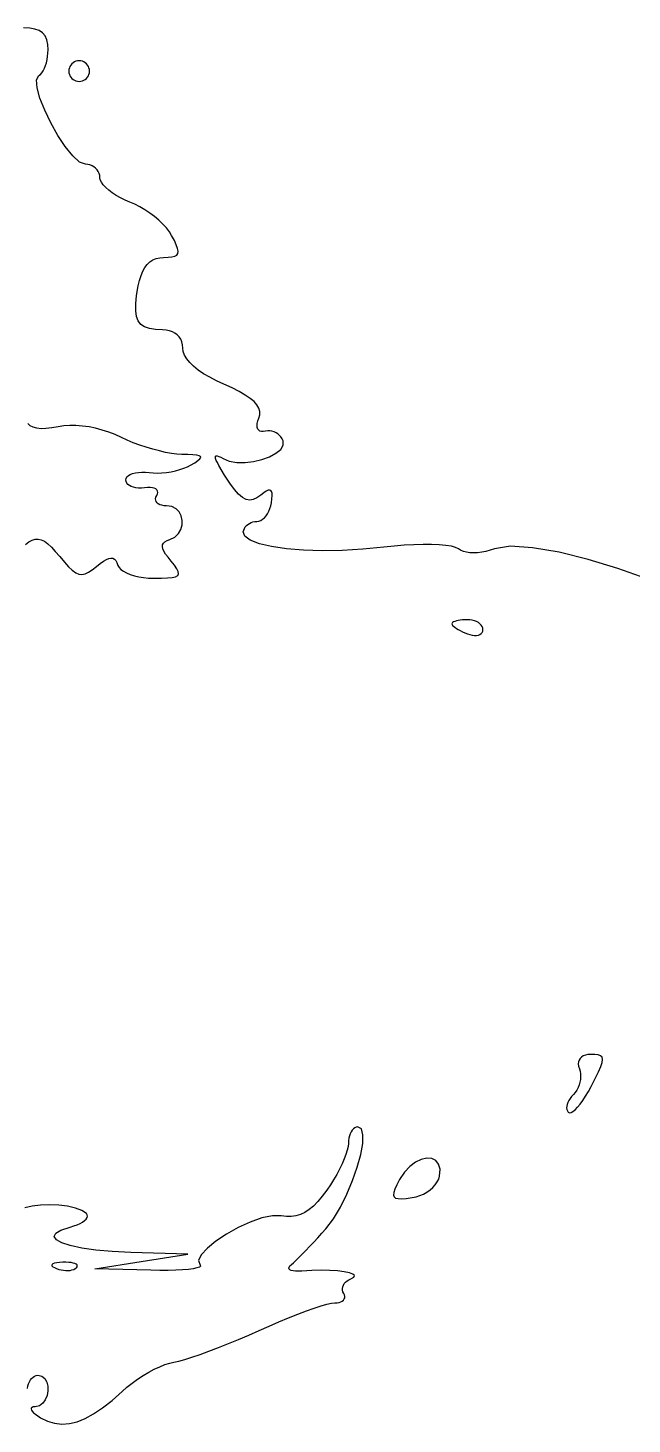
# Model space of a CAD drawing. Header units: millimetres. Extents: x 0 to 1242, y -2208 to 0.
# Drawn here: x 705 to 763.4, y -609.7 to -474.8 of the extents above; entities that cross this region are included whole.
import ezdxf

# ---------------------------------------------------------------- set-up
doc = ezdxf.new("R2010")
doc.units = ezdxf.units.MM
doc.layers.get('0').update_dxf_attribs({"linetype": 'CONTINUOUS'})

msp = doc.modelspace()

# ---------------------------------------------------------------- linework, layer by layer
for p, q in [((705.224681, -474.851773), (704.623424, -474.827752)), ((705.728192, -474.938896), (705.224681, -474.851773)), ((706.139375, -475.091875), (705.728192, -474.938896)), ((706.463648, -475.313464), (706.139375, -475.091875)), ((706.706429, -475.606417), (706.463648, -475.313464)), ((706.873136, -475.973488), (706.706429, -475.606417)), ((706.969187, -476.417431), (706.873136, -475.973488)), ((706.954832, -477.580856), (706.988399, -477.262032)), ((707, -476.941), (706.969187, -476.417431)), ((706.988399, -477.262032), (707, -476.941)), ((706.522397, -478.959576), (706.637984, -478.729912)), ((706.637984, -478.729912), (706.740875, -478.472)), ((706.740875, -478.472), (706.829216, -478.191048)), ((706.829216, -478.191048), (706.901153, -477.892264)), ((706.901153, -477.892264), (706.954832, -477.580856)), ((709.0512, -478.6848), (709.01315, -478.83835)), ((709.11205, -478.54145), (709.0512, -478.6848)), ((709.1936, -478.4104), (709.11205, -478.54145)), ((709.29375, -478.29375), (709.1936, -478.4104)), ((709.4104, -478.1936), (709.29375, -478.29375)), ((709.54145, -478.11205), (709.4104, -478.1936)), ((709.6848, -478.0512), (709.54145, -478.11205)), ((709.83835, -478.01315), (709.6848, -478.0512)), ((710, -478), (709.83835, -478.01315)), ((710.16165, -478.01315), (710, -478)), ((710.3152, -478.0512), (710.16165, -478.01315)), ((710.45855, -478.11205), (710.3152, -478.0512)), ((710.5896, -478.1936), (710.45855, -478.11205)), ((710.70625, -478.29375), (710.5896, -478.1936)), ((710.8064, -478.4104), (710.70625, -478.29375)), ((710.88795, -478.54145), (710.8064, -478.4104)), ((710.9488, -478.6848), (710.88795, -478.54145)), ((710.98685, -478.83835), (710.9488, -478.6848)), ((705.891826, -479.856584), (706.118, -479.427)), ((705.939528, -480.618112), (705.891826, -479.856584)), ((706.118, -479.427), (706.260551, -479.313328)), ((706.260551, -479.313328), (706.395968, -479.155784)), ((706.395968, -479.155784), (706.522397, -478.959576)), ((709.01315, -478.83835), (709, -479)), ((709, -479), (709.01315, -479.16165)), ((709, -479), (709, -479)), ((709.01315, -479.16165), (709.0512, -479.3152)), ((709.0512, -479.3152), (709.11205, -479.45855)), ((709.11205, -479.45855), (709.1936, -479.5896)), ((709.1936, -479.5896), (709.29375, -479.70625)), ((709.29375, -479.70625), (709.4104, -479.8064)), ((709.4104, -479.8064), (709.54145, -479.88795)), ((709.54145, -479.88795), (709.6848, -479.9488)), ((709.6848, -479.9488), (709.83835, -479.98685)), ((709.83835, -479.98685), (710, -480)), ((710, -480), (710.16165, -479.98685)), ((710.16165, -479.98685), (710.3152, -479.9488)), ((710.3152, -479.9488), (710.45855, -479.88795)), ((710.45855, -479.88795), (710.5896, -479.8064)), ((710.5896, -479.8064), (710.70625, -479.70625)), ((710.70625, -479.70625), (710.8064, -479.5896)), ((710.8064, -479.5896), (710.88795, -479.45855)), ((710.88795, -479.45855), (710.9488, -479.3152)), ((710.9488, -479.3152), (710.98685, -479.16165)), ((711, -479), (710.98685, -478.83835)), ((710.98685, -479.16165), (711, -479)), ((706.214642, -481.622748), (705.939528, -480.618112)), ((706.670704, -482.781656), (706.214642, -481.622748)), ((707.26125, -484.006), (706.670704, -482.781656)), ((707.939816, -485.206944), (707.26125, -484.006)), ((708.659938, -486.295652), (707.939816, -485.206944)), ((709.375152, -487.183288), (708.659938, -486.295652)), ((710.038994, -487.781016), (709.375152, -487.183288)), ((710.605, -488), (710.038994, -487.781016)), ((710.830441, -488.016833), (710.605, -488)), ((711.044608, -488.065544), (710.830441, -488.016833)), ((711.244567, -488.143451), (711.044608, -488.065544)), ((711.427384, -488.247872), (711.244567, -488.143451)), ((711.590125, -488.376125), (711.427384, -488.247872)), ((711.729856, -488.525528), (711.590125, -488.376125)), ((711.843643, -488.693399), (711.729856, -488.525528)), ((711.928552, -488.877056), (711.843643, -488.693399)), ((711.981649, -489.073817), (711.928552, -488.877056)), ((712, -489.281), (711.981649, -489.073817)), ((712.038106, -489.502317), (712, -489.281)), ((712.148368, -489.740536), (712.038106, -489.502317)), ((712.324702, -489.990659), (712.148368, -489.740536)), ((712.561024, -490.247688), (712.324702, -489.990659)), ((712.85125, -490.506625), (712.561024, -490.247688)), ((713.189296, -490.762472), (712.85125, -490.506625)), ((713.569078, -491.010231), (713.189296, -490.762472)), ((713.984512, -491.244904), (713.569078, -491.010231)), ((714.429514, -491.461493), (713.984512, -491.244904)), ((714.898, -491.655), (714.429514, -491.461493)), ((715.381177, -491.859856), (714.898, -491.655)), ((715.869256, -492.108728), (715.381177, -491.859856)), ((716.353759, -492.394872), (715.869256, -492.108728)), ((716.826208, -492.711544), (716.353759, -492.394872)), ((717.278125, -493.052), (716.826208, -492.711544)), ((717.701032, -493.409496), (717.278125, -493.052)), ((718.086451, -493.777288), (717.701032, -493.409496)), ((718.425904, -494.148632), (718.086451, -493.777288)), ((718.710913, -494.516784), (718.425904, -494.148632)), ((718.933, -494.875), (718.710913, -494.516784)), ((719.192742, -495.377732), (718.933, -494.875)), ((719.384576, -495.796416), (719.192742, -495.377732)), ((719.505814, -496.138384), (719.384576, -495.796416)), ((719.553768, -496.410968), (719.505814, -496.138384)), ((716.34804, -497.97632), (716.5765, -497.676)), ((716.5765, -497.676), (716.83328, -497.43136)), ((716.83328, -497.43136), (717.1188, -497.24192)), ((717.1188, -497.24192), (717.43348, -497.1072)), ((717.43348, -497.1072), (717.77774, -497.02672)), ((717.77774, -497.02672), (718.152, -497)), ((718.152, -497), (718.600198, -496.989748)), ((718.600198, -496.989748), (718.958984, -496.954104)), ((718.958984, -496.954104), (719.231046, -496.885736)), ((719.231046, -496.885736), (719.419072, -496.777312)), ((719.419072, -496.777312), (719.52575, -496.6215)), ((719.52575, -496.6215), (719.553768, -496.410968)), ((715.82838, -499.21616), (715.9744, -498.74592)), ((715.9744, -498.74592), (716.14748, -498.3328)), ((716.14748, -498.3328), (716.34804, -497.97632)), ((715.55043, -500.682078), (715.709, -499.744)), ((715.709, -499.744), (715.82838, -499.21616)), ((715.45871, -502.149466), (715.46524, -501.480704)), ((715.46524, -501.480704), (715.55043, -500.682078)), ((715.53612, -502.697952), (715.45871, -502.149466)), ((715.70275, -503.13575), (715.53612, -502.697952)), ((715.96388, -503.472448), (715.70275, -503.13575)), ((716.32479, -503.717634), (715.96388, -503.472448)), ((716.79076, -503.880896), (716.32479, -503.717634)), ((717.36707, -503.971822), (716.79076, -503.880896)), ((718.059, -504), (717.36707, -503.971822)), ((718.402032, -504.020259), (718.059, -504)), ((718.717056, -504.079872), (718.402032, -504.020259)), ((719.002164, -504.177093), (718.717056, -504.079872)), ((719.255448, -504.310176), (719.002164, -504.177093)), ((719.475, -504.477375), (719.255448, -504.310176)), ((719.658912, -504.676944), (719.475, -504.477375)), ((719.805276, -504.907137), (719.658912, -504.676944)), ((719.912184, -505.166208), (719.805276, -504.907137)), ((719.977728, -505.452411), (719.912184, -505.166208)), ((720, -505.764), (719.977728, -505.452411)), ((720.044312, -506.100153), (720, -505.764)), ((720.175216, -506.446224), (720.044312, -506.100153)), ((720.389664, -506.799531), (720.175216, -506.446224)), ((720.684608, -507.157392), (720.389664, -506.799531)), ((721.057, -507.517125), (720.684608, -507.157392)), ((721.503792, -507.876048), (721.057, -507.517125)), ((722.021936, -508.231479), (721.503792, -507.876048)), ((722.608384, -508.580736), (722.021936, -508.231479)), ((723.260088, -508.921137), (722.608384, -508.580736)), ((723.974, -509.25), (723.260088, -508.921137)), ((724.773418, -509.611945), (723.974, -509.25)), ((725.461944, -509.9582), (724.773418, -509.611945)), ((726.042686, -510.291795), (725.461944, -509.9582)), ((726.518752, -510.61576), (726.042686, -510.291795)), ((726.89325, -510.933125), (726.518752, -510.61576)), ((727.169288, -511.24692), (726.89325, -510.933125)), ((727.349974, -511.560175), (727.169288, -511.24692)), ((727.260202, -512.797805), (727.351, -512.527)), ((727.438416, -511.87592), (727.349974, -511.560175)), ((727.351, -512.527), (727.437722, -512.197185)), ((727.437722, -512.197185), (727.438416, -511.87592)), ((705.277896, -513.254208), (705.031808, -513.034289)), ((705.5695, -513.410875), (705.277896, -513.254208)), ((705.914384, -513.507392), (705.5695, -513.410875)), ((706.320312, -513.546861), (705.914384, -513.507392)), ((706.795048, -513.532384), (706.320312, -513.546861)), ((707.346356, -513.467063), (706.795048, -513.532384)), ((707.982, -513.354), (707.346356, -513.467063)), ((708.518027, -513.273388), (707.982, -513.354)), ((709.090336, -513.237104), (708.518027, -513.273388)), ((709.691469, -513.243876), (709.090336, -513.237104)), ((710.313968, -513.292432), (709.691469, -513.243876)), ((710.950375, -513.3815), (710.313968, -513.292432)), ((711.593232, -513.509808), (710.950375, -513.3815)), ((712.235081, -513.676084), (711.593232, -513.509808)), ((712.868464, -513.879056), (712.235081, -513.676084)), ((713.485923, -514.117452), (712.868464, -513.879056)), ((727.187074, -513.252175), (727.205776, -513.03996)), ((727.203448, -513.43316), (727.187074, -513.252175)), ((727.25425, -513.581625), (727.203448, -513.43316)), ((727.205776, -513.03996), (727.260202, -512.797805)), ((727.338832, -513.69628), (727.25425, -513.581625)), ((727.456546, -513.775835), (727.338832, -513.69628)), ((727.606744, -513.819), (727.456546, -513.775835)), ((727.788778, -513.824485), (727.606744, -513.819)), ((728.002, -513.791), (727.788778, -513.824485)), ((728.209758, -513.759927), (728.002, -513.791)), ((728.418464, -513.761416), (728.209758, -513.759927)), ((728.624566, -513.793529), (728.418464, -513.761416)), ((728.824512, -513.854328), (728.624566, -513.793529)), ((729.01475, -513.941875), (728.824512, -513.854328)), ((714.08, -514.39), (713.485923, -514.117452)), ((714.635841, -514.650543), (714.08, -514.39)), ((715.230208, -514.898864), (714.635841, -514.650543)), ((715.850867, -515.131501), (715.230208, -514.898864)), ((716.485584, -515.344992), (715.850867, -515.131501)), ((729.191728, -514.054232), (729.01475, -513.941875)), ((729.351894, -514.189461), (729.191728, -514.054232)), ((729.491696, -514.345624), (729.351894, -514.189461)), ((729.463888, -515.548576), (729.709376, -515.140112)), ((729.607582, -514.520783), (729.491696, -514.345624)), ((729.696, -514.713), (729.607582, -514.520783)), ((729.709376, -515.140112), (729.696, -514.713)), ((717.122125, -515.535875), (716.485584, -515.344992)), ((717.748256, -515.700688), (717.122125, -515.535875)), ((718.351743, -515.835969), (717.748256, -515.700688)), ((718.920352, -515.938256), (718.351743, -515.835969)), ((719.441849, -516.004087), (718.920352, -515.938256)), ((719.904, -516.03), (719.441849, -516.004087)), ((720.510257, -516.042273), (719.904, -516.03)), ((720.993016, -516.065304), (720.510257, -516.042273)), ((721.355259, -516.102711), (720.993016, -516.065304)), ((721.599968, -516.158112), (721.355259, -516.102711)), ((721.463104, -516.632016), (721.658711, -516.468459)), ((721.730125, -516.235125), (721.599968, -516.158112)), ((721.658711, -516.468459), (721.748712, -516.337368)), ((721.748712, -516.337368), (721.730125, -516.235125)), ((723.160184, -516.297368), (723.17875, -516.210625)), ((723.183282, -516.428919), (723.160184, -516.297368)), ((723.17875, -516.210625), (723.239136, -516.168432)), ((723.247888, -516.605536), (723.183282, -516.428919)), ((723.239136, -516.168432), (723.341498, -516.170531)), ((723.341498, -516.170531), (723.485992, -516.216664)), ((723.485992, -516.216664), (723.672774, -516.306573)), ((723.672774, -516.306573), (723.902, -516.44)), ((723.902, -516.44), (724.502064, -516.692208)), ((726.846816, -516.711792), (727.651, -516.52)), ((727.651, -516.52), (728.387024, -516.252728)), ((728.387024, -516.252728), (729.007212, -515.924184)), ((729.007212, -515.924184), (729.463888, -515.548576)), ((714.938848, -517.966688), (715.165875, -517.879125)), ((715.165875, -517.879125), (715.430312, -517.812832)), ((715.430312, -517.812832), (715.727401, -517.769291)), ((715.727401, -517.769291), (716.052384, -517.749984)), ((716.052384, -517.749984), (716.400503, -517.756393)), ((716.400503, -517.756393), (716.767, -517.79)), ((716.767, -517.79), (717.15602, -517.823733)), ((717.15602, -517.823733), (717.56988, -517.829944)), ((717.56988, -517.829944), (718.00018, -517.810151)), ((718.00018, -517.810151), (718.43852, -517.765872)), ((718.43852, -517.765872), (718.8765, -517.698625)), ((718.8765, -517.698625), (719.30572, -517.609928)), ((719.30572, -517.609928), (719.71778, -517.501299)), ((719.71778, -517.501299), (720.10428, -517.374256)), ((720.10428, -517.374256), (720.45682, -517.230317)), ((720.45682, -517.230317), (720.767, -517.071)), ((720.767, -517.071), (721.164873, -516.831657)), ((721.164873, -516.831657), (721.463104, -516.632016)), ((723.353846, -516.827477), (723.247888, -516.605536)), ((723.501, -517.095), (723.353846, -516.827477)), ((724.052854, -518.025177), (723.501, -517.095)), ((724.502064, -516.692208), (725.224672, -516.812104)), ((725.224672, -516.812104), (726.022148, -516.813896)), ((726.022148, -516.813896), (726.846816, -516.711792)), ((714.5, -518.5), (714.529807, -518.342177)), ((714.523786, -518.658377), (714.5, -518.5)), ((714.592608, -518.802456), (714.523786, -518.658377)), ((714.529807, -518.342177), (714.616056, -518.199696)), ((714.702662, -518.930659), (714.592608, -518.802456)), ((714.616056, -518.199696), (714.753989, -518.074039)), ((714.850144, -519.041408), (714.702662, -518.930659)), ((714.753989, -518.074039), (714.938848, -517.966688)), ((715.03125, -519.133125), (714.850144, -519.041408)), ((715.242176, -519.204232), (715.03125, -519.133125)), ((715.479118, -519.253151), (715.242176, -519.204232)), ((715.738272, -519.278304), (715.479118, -519.253151)), ((716.015834, -519.278113), (715.738272, -519.278304)), ((716.308, -519.251), (716.015834, -519.278113)), ((716.592313, -519.224129), (716.308, -519.251)), ((716.846584, -519.224072), (716.592313, -519.224129)), ((717.068311, -519.249263), (716.846584, -519.224072)), ((717.254992, -519.298136), (717.068311, -519.249263)), ((724.545632, -518.793576), (724.052854, -518.025177)), ((724.989258, -519.407199), (724.545632, -518.793576)), ((717.404125, -519.369125), (717.254992, -519.298136)), ((717.38452, -520.316096), (717.41986, -520.162622)), ((717.391, -520.459334), (717.38452, -520.316096)), ((717.43732, -520.590248), (717.391, -520.459334)), ((717.513208, -519.460664), (717.404125, -519.369125)), ((717.41986, -520.162622), (717.499, -520.001)), ((717.5215, -520.70675), (717.43732, -520.590248)), ((717.499, -520.001), (717.575137, -519.842921)), ((717.579739, -519.571187), (717.513208, -519.460664)), ((717.575137, -519.842921), (717.601216, -519.699128)), ((717.601216, -519.699128), (717.579739, -519.571187)), ((725.393656, -519.873048), (724.989258, -519.407199)), ((725.76875, -520.198125), (725.393656, -519.873048)), ((726.124464, -520.389432), (725.76875, -520.198125)), ((726.470722, -520.453971), (726.124464, -520.389432)), ((726.817448, -520.398744), (726.470722, -520.453971)), ((727.174566, -520.230753), (726.817448, -520.398744)), ((727.552, -519.957), (727.174566, -520.230753)), ((727.823454, -519.743573), (727.552, -519.957)), ((728.052752, -519.590704), (727.823454, -519.743573)), ((728.241598, -519.499611), (728.052752, -519.590704)), ((728.391696, -519.471512), (728.241598, -519.499611)), ((728.50475, -519.507625), (728.391696, -519.471512)), ((728.582464, -519.609168), (728.50475, -519.507625)), ((728.574, -520.694), (728.620606, -520.318557)), ((728.626542, -519.777359), (728.582464, -519.609168)), ((728.620606, -520.318557), (728.638688, -520.013416)), ((728.638688, -520.013416), (728.626542, -519.777359)), ((717.64156, -520.806752), (717.5215, -520.70675)), ((717.79552, -520.888166), (717.64156, -520.806752)), ((717.9814, -520.948904), (717.79552, -520.888166)), ((718.19722, -520.986878), (717.9814, -520.948904)), ((718.441, -521), (718.19722, -520.986878)), ((718.948423, -521.074804), (718.441, -521)), ((719.357104, -521.280432), (718.948423, -521.074804)), ((719.664361, -521.588708), (719.357104, -521.280432)), ((719.867512, -521.971456), (719.664361, -521.588708)), ((719.963875, -522.4005), (719.867512, -521.971456)), ((727.887048, -522.150272), (728.04825, -521.969375)), ((728.04825, -521.969375), (728.194752, -521.758688)), ((728.194752, -521.758688), (728.323566, -521.522009)), ((728.323566, -521.522009), (728.431704, -521.263136)), ((728.431704, -521.263136), (728.516178, -520.985867)), ((728.516178, -520.985867), (728.574, -520.694)), ((719.585416, -523.683648), (719.825509, -523.284772)), ((719.825509, -523.284772), (719.950768, -522.847664)), ((719.950768, -522.847664), (719.963875, -522.4005)), ((725.854, -523.5), (725.892723, -523.33835)), ((725.892723, -523.33835), (725.959064, -523.1848)), ((725.959064, -523.1848), (726.050281, -523.04145)), ((726.050281, -523.04145), (726.163632, -522.9104)), ((726.163632, -522.9104), (726.296375, -522.79375)), ((726.296375, -522.79375), (726.445768, -522.6936)), ((726.445768, -522.6936), (726.609069, -522.61205)), ((726.609069, -522.61205), (726.783536, -522.5512)), ((726.783536, -522.5512), (726.966427, -522.51315)), ((726.966427, -522.51315), (727.155, -522.5)), ((727.155, -522.5), (727.345122, -522.476243)), ((727.345122, -522.476243), (727.532496, -522.407504)), ((727.532496, -522.407504), (727.714134, -522.297581)), ((727.714134, -522.297581), (727.887048, -522.150272)), ((704.831, -524.725), (705.150648, -524.486091)), ((705.150648, -524.486091), (705.453184, -524.319488)), ((705.453184, -524.319488), (705.745796, -524.227777)), ((705.745796, -524.227777), (706.035672, -524.213544)), ((706.035672, -524.213544), (706.33, -524.279375)), ((706.33, -524.279375), (706.635968, -524.427856)), ((706.635968, -524.427856), (706.960764, -524.661573)), ((706.960764, -524.661573), (707.311576, -524.983112)), ((718.063584, -524.755664), (718.144147, -524.603632)), ((718.144147, -524.603632), (718.285568, -524.472168)), ((718.285568, -524.472168), (718.487601, -524.357036)), ((718.487601, -524.357036), (718.75, -524.254)), ((718.75, -524.254), (719.227807, -524.016116)), ((719.227807, -524.016116), (719.585416, -523.683648)), ((725.997466, -523.939385), (725.854, -523.5)), ((726.531928, -524.3278), (725.997466, -523.939385)), ((727.411882, -524.660235), (726.531928, -524.3278)), ((728.591824, -524.93168), (727.411882, -524.660235)), ((707.311576, -524.983112), (707.695592, -525.395059)), ((707.695592, -525.395059), (708.12, -525.9)), ((708.12, -525.9), (708.579092, -526.451201)), ((718.044125, -524.9325), (718.063584, -524.755664)), ((718.086016, -525.138376), (718.044125, -524.9325)), ((718.189503, -525.377528), (718.086016, -525.138376)), ((718.354832, -525.654192), (718.189503, -525.377528)), ((718.582249, -525.972604), (718.354832, -525.654192)), ((718.872, -526.337), (718.582249, -525.972604)), ((730.02625, -525.137125), (728.591824, -524.93168)), ((731.669656, -525.27156), (730.02625, -525.137125)), ((733.476538, -525.329975), (731.669656, -525.27156)), ((735.401392, -525.30736), (733.476538, -525.329975)), ((737.398714, -525.198705), (735.401392, -525.30736)), ((739.423, -524.999), (737.398714, -525.198705)), ((740.421294, -524.890557), (739.423, -524.999)), ((741.397952, -524.810416), (740.421294, -524.890557)), ((742.337938, -524.758259), (741.397952, -524.810416)), ((743.226216, -524.733768), (742.337938, -524.758259)), ((744.04775, -524.736625), (743.226216, -524.733768)), ((744.787504, -524.766512), (744.04775, -524.736625)), ((745.430442, -524.823111), (744.787504, -524.766512)), ((745.961528, -524.906104), (745.430442, -524.823111)), ((746.365726, -525.015173), (745.961528, -524.906104)), ((746.628, -525.15), (746.365726, -525.015173)), ((746.849525, -525.291449), (746.628, -525.15)), ((747.11296, -525.401392), (746.849525, -525.291449)), ((747.413295, -525.479823), (747.11296, -525.401392)), ((747.74552, -525.526736), (747.413295, -525.479823)), ((748.104625, -525.542125), (747.74552, -525.526736)), ((748.4856, -525.525984), (748.104625, -525.542125)), ((748.883435, -525.478307), (748.4856, -525.525984)), ((749.29312, -525.399088), (748.883435, -525.478307)), ((749.709645, -525.288321), (749.29312, -525.399088)), ((750.128, -525.146), (749.709645, -525.288321)), ((751.659364, -524.91061), (750.128, -525.146)), ((753.801072, -525.04368), (751.659364, -524.91061)), ((756.368348, -525.48377), (753.801072, -525.04368)), ((759.176416, -526.16944), (756.368348, -525.48377)), ((708.579092, -526.451201), (708.980896, -526.892128)), ((708.980896, -526.892128), (709.338204, -527.226267)), ((709.338204, -527.226267), (709.663808, -527.457104)), ((710.905024, -527.417152), (711.263988, -527.183769)), ((711.263988, -527.183769), (711.668, -526.868)), ((711.668, -526.868), (712.031527, -526.578847)), ((712.031527, -526.578847), (712.349136, -526.352016)), ((712.349136, -526.352016), (712.625069, -526.187249)), ((712.625069, -526.187249), (712.863568, -526.084288)), ((712.863568, -526.084288), (713.068875, -526.042875)), ((713.068875, -526.042875), (713.245232, -526.062752)), ((713.245232, -526.062752), (713.396881, -526.143661)), ((713.396881, -526.143661), (713.528064, -526.285344)), ((713.528064, -526.285344), (713.643023, -526.487543)), ((713.643023, -526.487543), (713.746, -526.75)), ((713.746, -526.75), (713.853869, -526.952184)), ((713.853869, -526.952184), (714.034032, -527.144192)), ((714.034032, -527.144192), (714.279223, -527.323408)), ((714.279223, -527.323408), (714.582176, -527.487216)), ((719.197115, -526.744905), (718.872, -526.337)), ((719.43112, -527.08096), (719.197115, -526.744905)), ((719.567205, -527.351975), (719.43112, -527.08096)), ((719.59856, -527.56476), (719.567205, -527.351975)), ((762.0405, -527.03925), (759.176416, -526.16944)), ((764.775824, -528.03176), (762.0405, -527.03925)), ((709.663808, -527.457104), (709.9705, -527.588125)), ((709.9705, -527.588125), (710.271072, -527.622816)), ((710.271072, -527.622816), (710.578316, -527.564663)), ((710.578316, -527.564663), (710.905024, -527.417152)), ((714.582176, -527.487216), (714.935625, -527.633)), ((714.935625, -527.633), (715.332304, -527.758144)), ((715.332304, -527.758144), (715.764947, -527.860032)), ((715.764947, -527.860032), (716.226288, -527.936048)), ((716.226288, -527.936048), (716.709061, -527.983576)), ((716.709061, -527.983576), (717.206, -528)), ((717.206, -528), (717.946035, -527.993585)), ((717.946035, -527.993585), (718.54048, -527.9698)), ((718.54048, -527.9698), (718.996145, -527.921835)), ((718.996145, -527.921835), (719.31984, -527.84288)), ((719.31984, -527.84288), (719.518375, -527.726125)), ((719.518375, -527.726125), (719.59856, -527.56476)), ((746.019725, -532.329508), (746, -532.393)), ((746, -532.393), (746.019725, -532.464061)), ((746, -532.393), (746, -532.393)), ((746.0768, -532.269184), (746.019725, -532.329508)), ((746.019725, -532.464061), (746.0768, -532.546288)), ((746.168075, -532.212856), (746.0768, -532.269184)), ((746.0768, -532.546288), (746.168075, -532.637647)), ((746.2904, -532.161352), (746.168075, -532.212856)), ((746.168075, -532.637647), (746.2904, -532.736104)), ((746.440625, -532.1155), (746.2904, -532.161352)), ((746.2904, -532.736104), (746.440625, -532.839625)), ((746.6156, -532.076128), (746.440625, -532.1155)), ((746.812175, -532.044064), (746.6156, -532.076128)), ((747.0272, -532.020136), (746.812175, -532.044064)), ((747.257525, -532.005172), (747.0272, -532.020136)), ((747.5, -532), (747.257525, -532.005172)), ((747.742475, -532.012741), (747.5, -532)), ((747.9728, -532.049608), (747.742475, -532.012741)), ((748.187825, -532.108567), (747.9728, -532.049608)), ((748.3844, -532.187584), (748.187825, -532.108567)), ((748.559375, -532.284625), (748.3844, -532.187584)), ((748.7096, -532.397656), (748.559375, -532.284625)), ((748.831925, -532.524643), (748.7096, -532.397656)), ((748.9232, -532.663552), (748.831925, -532.524643)), ((748.980275, -532.812349), (748.9232, -532.663552)), ((746.440625, -532.839625), (746.6156, -532.946176)), ((746.6156, -532.946176), (746.812175, -533.053723)), ((746.812175, -533.053723), (747.0272, -533.160232)), ((747.0272, -533.160232), (747.257525, -533.263669)), ((747.257525, -533.263669), (747.5, -533.362)), ((747.5, -533.362), (747.742475, -533.442148)), ((747.742475, -533.442148), (747.9728, -533.493544)), ((747.9728, -533.493544), (748.187825, -533.517016)), ((748.187825, -533.517016), (748.3844, -533.513392)), ((748.3844, -533.513392), (748.559375, -533.4835)), ((748.559375, -533.4835), (748.7096, -533.428168)), ((748.7096, -533.428168), (748.831925, -533.348224)), ((748.831925, -533.348224), (748.9232, -533.244496)), ((748.9232, -533.244496), (748.980275, -533.117812)), ((749, -532.969), (748.980275, -532.812349)), ((748.980275, -533.117812), (749, -532.969)), ((758.28572, -574.536976), (758.229455, -574.716968)), ((758.382125, -574.38), (758.28572, -574.536976)), ((758.51732, -574.247744), (758.382125, -574.38)), ((758.689955, -574.141912), (758.51732, -574.247744)), ((758.89868, -574.064208), (758.689955, -574.141912)), ((759.142145, -574.016336), (758.89868, -574.064208)), ((759.419, -574), (759.142145, -574.016336)), ((759.824897, -574.009735), (759.419, -574)), ((760.140896, -574.04836), (759.824897, -574.009735)), ((760.367159, -574.130005), (760.140896, -574.04836)), ((760.503848, -574.2688), (760.367159, -574.130005)), ((760.551125, -574.478875), (760.503848, -574.2688)), ((760.509152, -574.77436), (760.551125, -574.478875)), ((758.229455, -574.716968), (758.21468, -574.918272)), ((758.21468, -574.918272), (758.242745, -575.139184)), ((758.242745, -575.139184), (758.315, -575.378)), ((758.315, -575.378), (758.385974, -575.615329)), ((758.315, -575.378), (758.315, -575.378)), ((758.385974, -575.615329), (758.425112, -575.869032)), ((758.425112, -575.869032), (758.433638, -576.133883)), ((759.849353, -576.314575), (760.158104, -575.67808)), ((760.158104, -575.67808), (760.378091, -575.169385)), ((760.378091, -575.169385), (760.509152, -574.77436)), ((758.186102, -577.200247), (758.059928, -577.442448)), ((758.287784, -576.943064), (758.186102, -577.200247)), ((758.36375, -576.676125), (758.287784, -576.943064)), ((758.412776, -576.404656), (758.36375, -576.676125)), ((758.433638, -576.133883), (758.412776, -576.404656)), ((759.185353, -577.584939), (759.452, -577.093)), ((759.452, -577.093), (759.849353, -576.314575)), ((757.205272, -578.630856), (757.137375, -578.820875)), ((757.300421, -578.436253), (757.205272, -578.630856)), ((757.421784, -578.240672), (757.300421, -578.436253)), ((757.568323, -578.047719), (757.421784, -578.240672)), ((757.739, -577.861), (757.568323, -578.047719)), ((757.910486, -577.664441), (757.739, -577.861)), ((758.059928, -577.442448), (757.910486, -577.664441)), ((758.390752, -578.798616), (758.650091, -578.442973)), ((758.650091, -578.442973), (758.916504, -578.036672)), ((758.916504, -578.036672), (759.185353, -577.584939)), ((757.097768, -579.002704), (757.087489, -579.172737)), ((757.087489, -579.172737), (757.107576, -579.327368)), ((757.137375, -578.820875), (757.097768, -579.002704)), ((757.107576, -579.327368), (757.159067, -579.462991)), ((757.159067, -579.462991), (757.243, -579.576)), ((757.243, -579.576), (757.362497, -579.634051)), ((757.362497, -579.634051), (757.516896, -579.610088)), ((757.516896, -579.610088), (757.701559, -579.509337)), ((757.701559, -579.509337), (757.911848, -579.337024)), ((757.911848, -579.337024), (758.143125, -579.098375)), ((758.143125, -579.098375), (758.390752, -578.798616)), ((736.367416, -581.308928), (736.263, -581.46875)), ((736.484708, -581.178794), (736.367416, -581.308928)), ((736.612992, -581.081696), (736.484708, -581.178794)), ((736.750384, -581.020982), (736.612992, -581.081696)), ((736.895, -581), (736.750384, -581.020982)), ((737.257168, -581.201079), (736.895, -581)), ((737.414064, -581.758672), (737.257168, -581.201079)), ((736, -582.596), (735.972736, -582.892052)), ((736.011776, -582.337958), (736, -582.596)), ((736, -582.596), (736, -582.596)), ((736.045848, -582.092864), (736.011776, -582.337958)), ((736.100332, -581.864066), (736.045848, -582.092864)), ((736.173344, -581.654912), (736.100332, -581.864066)), ((736.263, -581.46875), (736.173344, -581.654912)), ((737.197192, -583.669536), (737.386976, -582.604313)), ((737.386976, -582.604313), (737.414064, -581.758672)), ((735.767692, -583.653464), (735.598624, -584.099888)), ((735.893848, -583.247696), (735.767692, -583.653464)), ((735.972736, -582.892052), (735.893848, -583.247696)), ((736.866, -584.885875), (737.197192, -583.669536)), ((743.57425, -584.029125), (743.04036, -584.147856)), ((744.053, -584.061264), (743.57425, -584.029125)), ((735.149176, -585.076832), (734.877508, -585.588416)), ((735.391, -584.5775), (735.149176, -585.076832)), ((735.598624, -584.099888), (735.391, -584.5775)), ((736.414688, -586.184864), (736.866, -584.885875)), ((741.40965, -585.383529), (740.957, -586.08)), ((741.92788, -584.827632), (741.40965, -585.383529)), ((742.48151, -584.414883), (741.92788, -584.827632)), ((743.04036, -584.147856), (742.48151, -584.414883)), ((744.44643, -584.246847), (744.053, -584.061264)), ((744.72436, -584.588448), (744.44643, -584.246847)), ((744.85661, -585.088641), (744.72436, -584.588448)), ((744.813, -585.75), (744.85661, -585.088641)), ((734.262064, -586.610468), (733.927, -587.102)), ((734.580352, -586.102784), (734.262064, -586.610468)), ((734.877508, -585.588416), (734.580352, -586.102784)), ((735.864544, -587.498037), (736.414688, -586.184864)), ((740.694172, -586.587217), (740.503536, -587.001776)), ((740.957, -586.08), (740.694172, -586.587217)), ((740.957, -586.08), (740.957, -586.08)), ((744.167992, -586.845328), (744.400656, -586.589124)), ((744.400656, -586.589124), (744.589424, -586.318256)), ((744.589424, -586.318256), (744.728728, -586.037092)), ((744.728728, -586.037092), (744.813, -585.75)), ((733.479352, -587.700565), (733.047736, -588.21312)), ((733.927, -587.102), (733.479352, -587.700565)), ((735.236856, -588.756928), (735.864544, -587.498037)), ((740.389964, -587.330739), (740.358328, -587.581168)), ((740.358328, -587.581168), (740.4135, -587.760125)), ((740.503536, -587.001776), (740.389964, -587.330739)), ((740.4135, -587.760125), (740.560352, -587.874672)), ((740.560352, -587.874672), (740.803756, -587.931871)), ((740.803756, -587.931871), (741.148584, -587.938784)), ((741.148584, -587.938784), (741.599708, -587.902473)), ((741.599708, -587.902473), (742.162, -587.83)), ((742.162, -587.83), (742.541112, -587.753508)), ((742.541112, -587.753508), (742.909736, -587.636144)), ((742.909736, -587.636144), (743.262304, -587.482276)), ((743.262304, -587.482276), (743.593248, -587.296272)), ((743.593248, -587.296272), (743.897, -587.0825)), ((743.897, -587.0825), (744.167992, -586.845328)), ((705.450344, -588.64612), (704.744216, -588.80296)), ((706.266248, -588.55492), (705.450344, -588.64612)), ((707.1425, -588.529), (706.266248, -588.55492)), ((708.029672, -588.568), (707.1425, -588.529)), ((708.878336, -588.67156), (708.029672, -588.568)), ((709.639064, -588.83932), (708.878336, -588.67156)), ((710.262428, -589.07092), (709.639064, -588.83932)), ((710.699, -589.366), (710.262428, -589.07092)), ((710.784363, -589.489109), (710.699, -589.366)), ((731.794, -589.265625), (731.371432, -589.46504)), ((732.210568, -588.99256), (731.794, -589.265625)), ((732.626644, -588.642755), (732.210568, -588.99256)), ((733.047736, -588.21312), (732.626644, -588.642755)), ((734.552912, -589.893071), (735.236856, -588.756928)), ((708.233665, -590.972246), (709.122, -590.678)), ((709.122, -590.678), (709.482947, -590.571901)), ((709.482947, -590.571901), (709.807576, -590.452848)), ((709.807576, -590.452848), (710.092569, -590.323607)), ((710.092569, -590.323607), (710.334608, -590.186944)), ((710.334608, -590.186944), (710.530375, -590.045625)), ((710.530375, -590.045625), (710.676552, -589.902416)), ((710.676552, -589.902416), (710.769821, -589.760083)), ((710.769821, -589.760083), (710.806864, -589.621392)), ((710.806864, -589.621392), (710.784363, -589.489109)), ((725.3538, -590.72648), (724.22975, -591.35175)), ((726.51553, -590.19397), (725.3538, -590.72648)), ((727.64336, -589.79772), (726.51553, -590.19397)), ((728.66571, -589.58123), (727.64336, -589.79772)), ((729.511, -589.588), (728.66571, -589.58123)), ((730.012648, -589.652285), (729.511, -589.588)), ((730.486264, -589.65528), (730.012648, -589.652285)), ((730.937356, -589.593895), (730.486264, -589.65528)), ((731.371432, -589.46504), (730.937356, -589.593895)), ((733.834, -590.838), (734.552912, -589.893071)), ((707.591235, -591.591122), (707.73056, -591.279608)), ((707.79424, -591.897824), (707.591235, -591.591122)), ((707.73056, -591.279608), (708.233665, -590.972246)), ((708.318125, -592.19075), (707.79424, -591.897824)), ((723.21496, -592.02628), (722.38101, -592.70657)), ((724.22975, -591.35175), (723.21496, -592.02628)), ((732.651562, -592.140885), (733.047008, -591.71288)), ((733.047008, -591.71288), (733.443486, -591.276175)), ((733.443486, -591.276175), (733.834, -590.838)), ((709.14144, -592.460936), (708.318125, -592.19075)), ((710.242735, -592.699418), (709.14144, -592.460936)), ((711.60056, -592.897232), (710.242735, -592.699418)), ((713.193465, -593.045414), (711.60056, -592.897232)), ((715, -593.135), (713.193465, -593.045414)), ((720.5, -593.3), (715, -593.135)), ((716, -594), (720.5, -593.3)), ((721.79948, -593.34912), (721.54195, -593.91043)), ((722.38101, -592.70657), (721.79948, -593.34912)), ((731.220018, -593.621305), (731.541376, -593.3004)), ((731.541376, -593.3004), (731.89175, -592.941875)), ((731.89175, -592.941875), (732.264144, -592.55296)), ((732.264144, -592.55296), (732.651562, -592.140885)), ((707.378875, -594.279375), (707.345352, -594.346408)), ((707.345352, -594.346408), (707.371361, -594.420929)), ((707.371361, -594.420929), (707.457544, -594.502296)), ((707.471288, -594.220472), (707.378875, -594.279375)), ((707.457544, -594.502296), (707.604543, -594.589867)), ((707.621949, -594.170341), (707.471288, -594.220472)), ((707.604543, -594.589867), (707.813, -594.683)), ((707.830216, -594.129624), (707.621949, -594.170341)), ((707.813, -594.683), (708.032887, -594.759979)), ((707.813, -594.683), (707.813, -594.683)), ((708.095447, -594.098963), (707.830216, -594.129624)), ((708.032887, -594.759979), (708.257256, -594.817632)), ((708.417, -594.079), (708.095447, -594.098963)), ((708.257256, -594.817632), (708.482069, -594.856133)), ((708.718822, -594.074287), (708.417, -594.079)), ((708.990056, -594.085216), (708.718822, -594.074287)), ((709.227954, -594.110689), (708.990056, -594.085216)), ((709.118792, -594.858464), (709.305001, -594.822097)), ((709.429768, -594.149608), (709.227954, -594.110689)), ((709.305001, -594.822097), (709.471464, -594.767448)), ((709.59275, -594.200875), (709.429768, -594.149608)), ((709.471464, -594.767448), (709.614143, -594.694691)), ((709.714152, -594.263392), (709.59275, -594.200875)), ((709.614143, -594.694691), (709.729, -594.604)), ((709.791226, -594.336061), (709.714152, -594.263392)), ((709.729, -594.604), (709.801398, -594.507463)), ((709.821224, -594.417784), (709.791226, -594.336061)), ((709.801398, -594.507463), (709.821224, -594.417784)), ((711.5, -594.7), (716, -594)), ((716.917, -594.85), (711.5, -594.7)), ((719.983896, -594.81176), (719.327398, -594.845365)), ((720.55025, -594.763875), (719.983896, -594.81176)), ((721.016464, -594.70276), (720.55025, -594.763875)), ((721.372542, -594.629465), (721.016464, -594.70276)), ((721.608488, -594.54504), (721.372542, -594.629465)), ((721.54195, -593.91043), (721.68, -594.347)), ((721.714306, -594.450535), (721.608488, -594.54504)), ((721.68, -594.347), (721.714306, -594.450535)), ((730.244256, -594.646675), (730.272224, -594.5396)), ((730.271392, -594.7392), (730.244256, -594.646675)), ((730.352, -594.816125), (730.271392, -594.7392)), ((730.272224, -594.5396), (730.356928, -594.419025)), ((730.484448, -594.8764), (730.352, -594.816125)), ((730.356928, -594.419025), (730.5, -594.286)), ((730.5, -594.286), (730.692334, -594.121335)), ((730.692334, -594.121335), (730.934672, -593.89736)), ((730.934672, -593.89736), (731.220018, -593.621305)), ((708.482069, -594.856133), (708.703288, -594.875656)), ((708.703288, -594.875656), (708.916875, -594.876375)), ((708.916875, -594.876375), (709.118792, -594.858464)), ((717.783954, -594.865535), (716.917, -594.85)), ((718.590752, -594.86364), (717.783954, -594.865535)), ((719.327398, -594.845365), (718.590752, -594.86364)), ((730.667104, -594.918975), (730.484448, -594.8764)), ((730.898336, -594.9428), (730.667104, -594.918975)), ((731.176512, -594.946825), (730.898336, -594.9428)), ((731.5, -594.93), (731.176512, -594.946825)), ((732.459518, -594.872495), (731.5, -594.93)), ((733.372704, -594.8536), (732.459518, -594.872495)), ((734.216506, -594.869745), (733.372704, -594.8536)), ((734.967872, -594.91736), (734.216506, -594.869745)), ((735.60375, -594.992875), (734.967872, -594.91736)), ((735.52275, -596.2905), (735.612688, -596.139856)), ((736.101088, -595.09272), (735.60375, -594.992875)), ((735.612688, -596.139856), (735.731234, -595.998908)), ((735.731234, -595.998908), (735.876936, -595.870632)), ((735.876936, -595.870632), (736.048342, -595.758004)), ((736.048342, -595.758004), (736.244, -595.664)), ((736.436834, -595.213325), (736.101088, -595.09272)), ((736.244, -595.664), (736.531342, -595.502535)), ((736.587936, -595.35112), (736.436834, -595.213325)), ((736.531342, -595.502535), (736.587936, -595.35112)), ((735.434506, -596.608972), (735.462872, -596.447864)), ((735.439104, -596.770848), (735.434506, -596.608972)), ((735.478118, -596.930516), (735.439104, -596.770848)), ((735.462872, -596.447864), (735.52275, -596.2905)), ((735.553, -597.085), (735.478118, -596.930516)), ((735.625516, -597.232849), (735.553, -597.085)), ((735.608344, -597.624376), (735.651352, -597.504463)), ((735.657688, -597.373312), (735.625516, -597.232849)), ((735.651352, -597.504463), (735.657688, -597.373312)), ((731.115328, -599.0962), (731.94425, -598.784625)), ((731.94425, -598.784625), (732.699912, -598.51712)), ((732.699912, -598.51712), (733.366966, -598.299295)), ((733.366966, -598.299295), (733.930064, -598.13676)), ((733.930064, -598.13676), (734.373858, -598.035125)), ((734.373858, -598.035125), (734.683, -598)), ((734.683, -598), (734.907484, -597.987961)), ((734.907484, -597.987961), (735.106312, -597.953128)), ((735.106312, -597.953128), (735.277648, -597.897427)), ((735.277648, -597.897427), (735.419656, -597.822784)), ((735.419656, -597.822784), (735.5305, -597.731125)), ((735.5305, -597.731125), (735.608344, -597.624376)), ((728.342482, -600.239245), (729.299096, -599.82912)), ((729.299096, -599.82912), (730.228494, -599.446235)), ((730.228494, -599.446235), (731.115328, -599.0962)), ((724.417662, -601.937858), (725.402368, -601.532112)), ((725.402368, -601.532112), (726.393566, -601.107694)), ((726.393566, -601.107694), (727.374, -600.671)), ((727.374, -600.671), (728.342482, -600.239245)), ((721.675056, -602.979104), (722.53675, -602.66775)), ((722.53675, -602.66775), (723.456704, -602.318536)), ((723.456704, -602.318536), (724.417662, -601.937858)), ((717.25992, -604.416432), (717.78368, -604.166191)), ((717.78368, -604.166191), (718.28128, -603.962384)), ((718.28128, -603.962384), (718.74222, -603.810993)), ((718.74222, -603.810993), (719.156, -603.718)), ((719.156, -603.718), (719.612094, -603.622046)), ((719.612094, -603.622046), (720.195472, -603.462648)), ((720.195472, -603.462648), (720.888878, -603.246202)), ((720.888878, -603.246202), (721.675056, -602.979104)), ((705.11205, -605.812175), (705.1936, -605.6156)), ((705.1936, -605.6156), (705.29375, -605.440625)), ((705.29375, -605.440625), (705.4104, -605.2904)), ((705.4104, -605.2904), (705.54145, -605.168075)), ((705.54145, -605.168075), (705.6848, -605.0768)), ((705.6848, -605.0768), (705.83835, -605.019725)), ((705.83835, -605.019725), (706, -605)), ((706, -605), (706.389711, -605.083895)), ((706.389711, -605.083895), (706.679408, -605.31176)), ((706.679408, -605.31176), (706.872037, -605.647865)), ((715.11328, -605.762096), (715.63668, -605.385939)), ((715.63668, -605.385939), (716.17592, -605.032288)), ((716.17592, -605.032288), (716.7205, -604.707125)), ((716.7205, -604.707125), (717.25992, -604.416432)), ((705.01315, -606.257525), (705.0512, -606.0272)), ((705.0512, -606.0272), (705.11205, -605.812175)), ((706.896976, -606.94832), (706.730793, -607.360085)), ((706.872037, -605.647865), (706.970544, -606.05648)), ((706.977875, -606.501875), (706.896976, -606.94832)), ((706.970544, -606.05648), (706.977875, -606.501875)), ((713.181406, -607.420024), (714.156, -606.558)), ((714.156, -606.558), (714.61622, -606.154777)), ((714.61622, -606.154777), (715.11328, -605.762096)), ((705.375456, -608.159699), (705.356032, -608.247808)), ((705.356032, -608.247808), (705.3875, -608.354625)), ((705.446864, -608.092536), (705.375456, -608.159699)), ((705.571348, -608.048557), (705.446864, -608.092536)), ((705.75, -608.03), (705.571348, -608.048557)), ((706.154359, -607.936655), (705.75, -608.03)), ((706.482272, -607.70144), (706.154359, -607.936655)), ((706.730793, -607.360085), (706.482272, -607.70144)), ((711.399642, -608.724228), (712.264688, -608.141432)), ((712.264688, -608.141432), (713.181406, -607.420024)), ((705.3875, -608.354625), (705.468768, -608.477912)), ((705.468768, -608.477912), (705.598744, -608.615431)), ((705.598744, -608.615431), (705.776336, -608.764944)), ((705.776336, -608.764944), (706.000452, -608.924213)), ((706.000452, -608.924213), (706.27, -609.091)), ((706.27, -609.091), (706.947054, -609.422376)), ((706.947054, -609.422376), (707.632352, -609.629168)), ((707.632352, -609.629168), (708.332098, -609.709372)), ((708.332098, -609.709372), (709.052496, -609.660984)), ((709.052496, -609.660984), (709.79975, -609.482)), ((709.79975, -609.482), (710.580064, -609.170416)), ((710.580064, -609.170416), (711.399642, -608.724228))]:
    msp.add_line(p, q)

doc.saveas('drawing.dxf')
